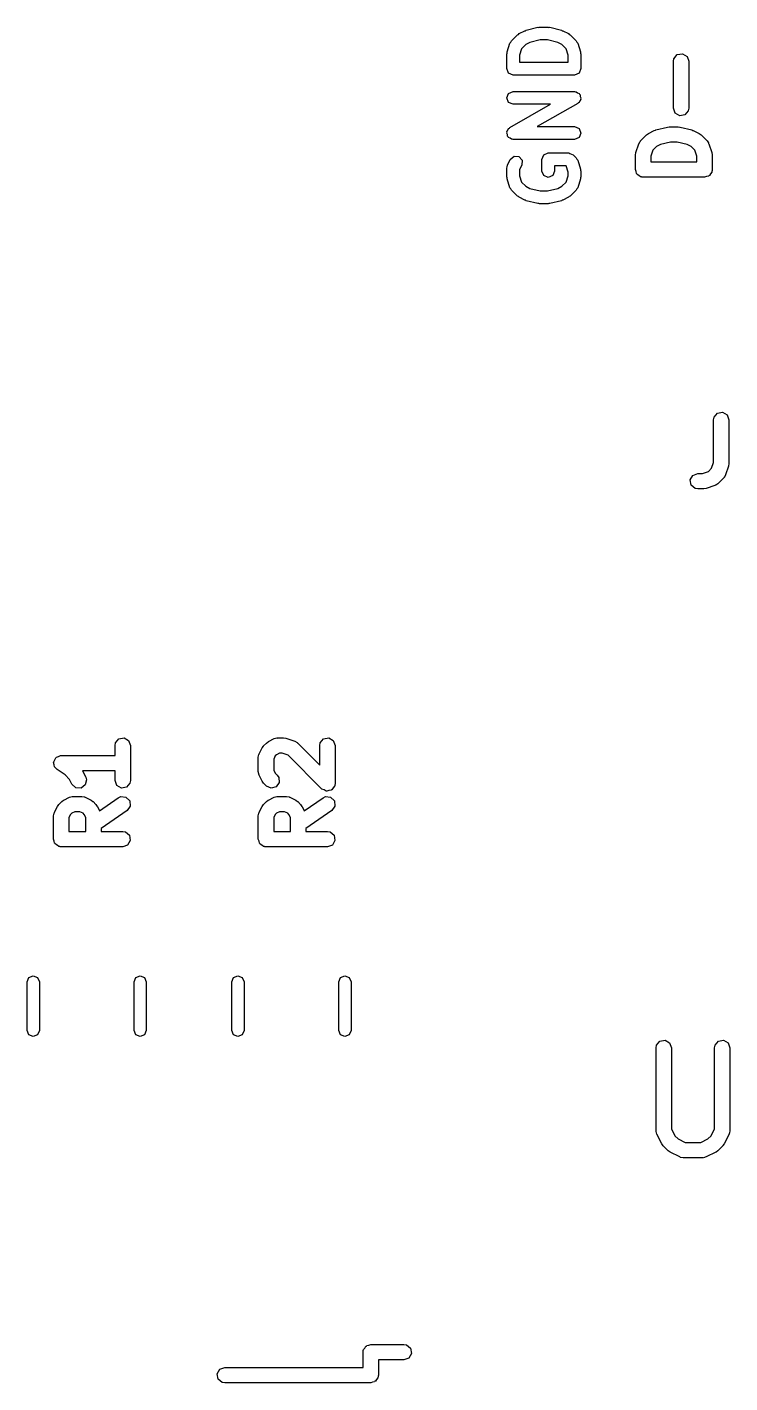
# Model space of a CAD drawing. Extents: x 83.3 to 116.6, y -116.7 to -83.3.
# Drawn here: x 93.02 to 99.88, y -96.67 to -83.44 of the extents above; entities that cross this region are included whole.
import ezdxf

# ---------------------------------------------------------------- set-up
doc = ezdxf.new("R2010")
doc.units = 0
doc.layers.add('BLACK', color=7, linetype='CONTINUOUS')

msp = doc.modelspace()

# ---------------------------------------------------------------- linework, layer by layer
at = {"layer": 'BLACK', "linetype": 'CONTINUOUS'}
for p, q in [((97.7508, -83.5701), (97.8079, -83.5129)), ((97.8079, -83.5129), (97.8175, -83.509)), ((97.8175, -83.509), (97.8242, -83.5012)), ((97.8242, -83.5012), (97.8813, -83.4727)), ((97.8813, -83.4727), (97.8884, -83.4722)), ((97.8884, -83.4722), (97.8941, -83.4679)), ((97.8941, -83.4679), (98.0084, -83.4394)), ((98.0084, -83.4394), (98.0162, -83.4405)), ((98.0162, -83.4405), (98.0236, -83.4375)), ((98.0236, -83.4375), (98.1093, -83.4375)), ((98.1093, -83.4375), (98.1166, -83.4405)), ((98.1166, -83.4405), (98.1244, -83.4394)), ((98.1244, -83.4394), (98.2387, -83.4679)), ((98.2387, -83.4679), (98.2444, -83.4722)), ((98.2444, -83.4722), (98.2515, -83.4727)), ((98.2515, -83.4727), (98.3087, -83.5012)), ((98.3087, -83.5012), (98.3154, -83.509)), ((98.3154, -83.509), (98.3249, -83.5129)), ((98.3249, -83.5129), (98.3821, -83.5701)), ((97.7071, -83.6802), (97.7357, -83.5945)), ((97.7357, -83.5945), (97.7452, -83.5835)), ((97.7452, -83.5835), (97.7508, -83.5701)), ((97.8496, -83.648), (97.8289, -83.7101)), ((97.8892, -83.6085), (97.8496, -83.648)), ((97.9311, -83.5875), (97.8892, -83.6085)), ((98.0313, -83.5625), (97.9311, -83.5875)), ((98.1016, -83.5625), (98.0313, -83.5625)), ((98.2018, -83.5875), (98.1016, -83.5625)), ((98.2437, -83.6085), (98.2018, -83.5875)), ((98.2832, -83.648), (98.2437, -83.6085)), ((98.3039, -83.7101), (98.2832, -83.648)), ((98.3821, -83.5701), (98.3876, -83.5835)), ((98.3876, -83.5835), (98.3971, -83.5945)), ((98.3971, -83.5945), (98.4257, -83.6802)), ((97.7039, -83.7), (97.7079, -83.6905)), ((97.7039, -83.8429), (97.7039, -83.7)), ((97.7079, -83.6905), (97.7071, -83.6802)), ((97.8289, -83.7101), (97.8289, -83.7804)), ((97.8289, -83.7804), (98.3039, -83.7804)), ((98.3039, -83.7804), (98.3039, -83.7101)), ((98.4257, -83.6802), (98.425, -83.6905)), ((98.425, -83.6905), (98.4289, -83.7)), ((98.4289, -83.7), (98.4289, -83.8429)), ((99.3329, -83.7714), (99.3374, -83.7458)), ((99.3329, -84.2286), (99.3329, -83.7714)), ((99.3374, -83.7458), (99.3704, -83.7065)), ((99.3704, -83.7065), (99.4209, -83.6976)), ((99.4209, -83.6976), (99.4653, -83.7232)), ((99.4653, -83.7232), (99.4829, -83.7714)), ((99.4829, -83.7714), (99.4829, -84.2286)), ((97.7222, -83.8871), (97.7039, -83.8429)), ((97.7664, -83.9054), (97.7222, -83.8871)), ((98.3664, -83.9054), (97.7664, -83.9054)), ((98.4106, -83.8871), (98.3664, -83.9054)), ((98.4289, -83.8429), (98.4106, -83.8871)), ((97.7039, -84.1286), (97.7222, -84.0844)), ((97.7222, -84.1728), (97.7039, -84.1286)), ((97.7222, -84.0844), (97.7664, -84.0661)), ((97.7664, -84.1911), (97.7222, -84.1728)), ((97.7664, -84.0661), (98.3664, -84.0661)), ((98.3974, -84.1828), (98.0018, -84.4089)), ((98.3664, -84.0661), (98.3744, -84.0694)), ((98.3744, -84.0694), (98.3829, -84.0683)), ((98.3829, -84.0683), (98.3957, -84.0782)), ((98.3957, -84.0782), (98.4106, -84.0844)), ((98.4027, -84.176), (98.3974, -84.1828)), ((98.4106, -84.1728), (98.4027, -84.176)), ((98.4106, -84.0844), (98.4139, -84.0923)), ((98.4168, -84.1578), (98.4106, -84.1728)), ((98.4139, -84.0923), (98.4207, -84.0976)), ((98.4267, -84.145), (98.4168, -84.1578)), ((98.4207, -84.0976), (98.4227, -84.1136)), ((98.4227, -84.1136), (98.4289, -84.1286)), ((98.4289, -84.1286), (98.4256, -84.1365)), ((98.4256, -84.1365), (98.4267, -84.145)), ((97.7354, -84.4172), (98.1311, -84.1911)), ((98.1311, -84.1911), (97.7664, -84.1911)), ((99.3504, -84.2768), (99.3329, -84.2286)), ((99.3948, -84.3024), (99.3504, -84.2768)), ((99.4454, -84.2935), (99.3948, -84.3024)), ((99.4783, -84.2542), (99.4454, -84.2935)), ((99.4829, -84.2286), (99.4783, -84.2542)), ((97.7061, -84.455), (97.716, -84.4422)), ((97.7072, -84.4635), (97.7061, -84.455)), ((97.716, -84.4422), (97.7222, -84.4272)), ((97.7222, -84.4272), (97.7302, -84.4239)), ((97.7302, -84.4239), (97.7354, -84.4172)), ((98.0018, -84.4089), (98.3664, -84.4089)), ((98.3664, -84.4089), (98.4106, -84.4272)), ((98.4106, -84.4272), (98.4289, -84.4714)), ((99.0886, -84.4758), (99.1457, -84.4472)), ((99.1457, -84.4472), (99.1582, -84.4435)), ((99.1582, -84.4435), (99.1611, -84.4415)), ((99.1611, -84.4415), (99.2754, -84.413)), ((99.2754, -84.413), (99.2903, -84.4119)), ((99.2903, -84.4119), (99.2936, -84.4107)), ((99.2936, -84.4107), (99.3793, -84.4107)), ((99.3793, -84.4107), (99.394, -84.4133)), ((99.394, -84.4133), (99.3975, -84.413)), ((99.3975, -84.413), (99.5118, -84.4415)), ((99.5118, -84.4415), (99.5236, -84.4468)), ((99.5236, -84.4468), (99.5271, -84.4472)), ((99.5271, -84.4472), (99.5843, -84.4758)), ((97.7039, -84.4714), (97.7072, -84.4635)), ((97.7101, -84.4864), (97.7039, -84.4714)), ((97.7122, -84.5024), (97.7101, -84.4864)), ((97.7189, -84.5077), (97.7122, -84.5024)), ((97.7222, -84.5156), (97.7189, -84.5077)), ((97.7372, -84.5218), (97.7222, -84.5156)), ((97.75, -84.5317), (97.7372, -84.5218)), ((97.7585, -84.5306), (97.75, -84.5317)), ((97.7664, -84.5339), (97.7585, -84.5306)), ((98.3664, -84.5339), (97.7664, -84.5339)), ((98.4106, -84.5156), (98.3664, -84.5339)), ((98.4289, -84.4714), (98.4106, -84.5156)), ((98.9653, -84.662), (98.9938, -84.5763)), ((98.9938, -84.5763), (99.0063, -84.5534)), ((99.0063, -84.5534), (99.0101, -84.551)), ((99.0101, -84.551), (99.012, -84.547)), ((99.012, -84.547), (99.0691, -84.4898)), ((99.0691, -84.4898), (99.0875, -84.477)), ((99.0875, -84.477), (99.0886, -84.4758)), ((99.2055, -84.585), (99.1666, -84.6045)), ((99.3028, -84.5607), (99.2055, -84.585)), ((99.3701, -84.5607), (99.3028, -84.5607)), ((99.4674, -84.585), (99.3701, -84.5607)), ((99.5063, -84.6045), (99.4674, -84.585)), ((99.5843, -84.4758), (99.6023, -84.4891)), ((99.6023, -84.4891), (99.6037, -84.4898)), ((99.6037, -84.4898), (99.6609, -84.547)), ((99.6609, -84.547), (99.6758, -84.5683)), ((99.6758, -84.5683), (99.6762, -84.5728)), ((99.6762, -84.5728), (99.679, -84.5763)), ((99.679, -84.5763), (99.7076, -84.662)), ((97.7391, -84.7292), (97.7752, -84.6978)), ((97.7752, -84.6978), (97.823, -84.7012)), ((97.823, -84.7012), (97.8543, -84.7374)), ((98.0468, -84.7286), (98.0651, -84.6844)), ((98.0651, -84.6844), (98.1093, -84.6661)), ((98.1093, -84.6661), (98.3093, -84.6661)), ((98.3093, -84.6661), (98.3207, -84.6708)), ((98.3207, -84.6708), (98.3535, -84.6844)), ((98.3535, -84.6844), (98.382, -84.7129)), ((98.382, -84.7129), (98.3876, -84.7264)), ((98.9614, -84.6857), (98.9653, -84.6636)), ((98.9614, -84.8286), (98.9614, -84.6857)), ((98.9653, -84.6636), (98.9653, -84.662)), ((99.1306, -84.6405), (99.1114, -84.6979)), ((99.1114, -84.6979), (99.1114, -84.7536)), ((99.1666, -84.6045), (99.1306, -84.6405)), ((99.5423, -84.6405), (99.5063, -84.6045)), ((99.5614, -84.6979), (99.5423, -84.6405)), ((99.5614, -84.7536), (99.5614, -84.6979)), ((99.7076, -84.662), (99.7109, -84.6842)), ((99.7109, -84.6842), (99.7114, -84.6857)), ((99.7114, -84.6857), (99.7114, -84.8286)), ((97.7039, -84.8143), (97.7095, -84.8008)), ((97.7039, -84.9), (97.7039, -84.8143)), ((97.7095, -84.8008), (97.7105, -84.7863)), ((97.7105, -84.7863), (97.7391, -84.7292)), ((97.8509, -84.7851), (97.8289, -84.829)), ((97.8289, -84.829), (97.8289, -84.8899)), ((97.8543, -84.7374), (97.8509, -84.7851)), ((98.0468, -84.8429), (98.0468, -84.7286)), ((98.0651, -84.8871), (98.0468, -84.8429)), ((98.1718, -84.8429), (98.1535, -84.8871)), ((98.2833, -84.7911), (98.1718, -84.7911)), ((98.1718, -84.7911), (98.1718, -84.8429)), ((98.3039, -84.853), (98.2833, -84.7911)), ((98.3876, -84.7264), (98.3971, -84.7374)), ((98.3971, -84.7374), (98.4257, -84.8231)), ((98.4257, -84.8231), (98.425, -84.8334)), ((98.425, -84.8334), (98.4289, -84.8429)), ((98.4289, -84.8429), (98.4289, -84.9)), ((98.9681, -84.8469), (98.9614, -84.8286)), ((98.9715, -84.8661), (98.9681, -84.8469)), ((99.1114, -84.7536), (99.5614, -84.7536)), ((99.7086, -84.8445), (99.7069, -84.8542)), ((99.7103, -84.8416), (99.7086, -84.8445)), ((99.7114, -84.8286), (99.7097, -84.8383)), ((99.7097, -84.8383), (99.7103, -84.8416)), ((97.7079, -84.9095), (97.7039, -84.9)), ((97.7071, -84.9198), (97.7079, -84.9095)), ((97.7357, -85.0055), (97.7071, -84.9198)), ((97.8289, -84.8899), (97.8496, -84.952)), ((97.8496, -84.952), (97.8892, -84.9915)), ((98.1093, -84.9054), (98.0651, -84.8871)), ((98.1535, -84.8871), (98.1093, -84.9054)), ((98.2437, -84.9915), (98.2832, -84.952)), ((98.2832, -84.952), (98.3039, -84.8899)), ((98.3039, -84.8899), (98.3039, -84.853)), ((98.4257, -84.9198), (98.3971, -85.0055)), ((98.4289, -84.9), (98.425, -84.9095)), ((98.425, -84.9095), (98.4257, -84.9198)), ((98.9767, -84.8704), (98.9715, -84.8661)), ((98.979, -84.8768), (98.9767, -84.8704)), ((98.9958, -84.8865), (98.979, -84.8768)), ((99.0108, -84.899), (98.9958, -84.8865)), ((99.0205, -84.9008), (99.0108, -84.899)), ((99.0234, -84.9024), (99.0205, -84.9008)), ((99.0267, -84.9019), (99.0234, -84.9024)), ((99.0364, -84.9036), (99.0267, -84.9019)), ((99.6364, -84.9036), (99.0364, -84.9036)), ((99.6547, -84.8969), (99.6364, -84.9036)), ((99.6739, -84.8935), (99.6547, -84.8969)), ((99.6783, -84.8883), (99.6739, -84.8935)), ((99.6846, -84.886), (99.6783, -84.8883)), ((99.6944, -84.8691), (99.6846, -84.886)), ((99.7069, -84.8542), (99.6944, -84.8691)), ((97.7452, -85.0165), (97.7357, -85.0055)), ((97.7508, -85.0299), (97.7452, -85.0165)), ((97.8079, -85.0871), (97.7508, -85.0299)), ((97.8175, -85.091), (97.8079, -85.0871)), ((97.8242, -85.0988), (97.8175, -85.091)), ((97.8813, -85.1273), (97.8242, -85.0988)), ((97.8892, -84.9915), (97.9311, -85.0125)), ((97.9311, -85.0125), (98.0313, -85.0375)), ((98.0313, -85.0375), (98.1016, -85.0375)), ((98.1016, -85.0375), (98.2018, -85.0125)), ((98.2018, -85.0125), (98.2437, -84.9915)), ((98.3087, -85.0988), (98.2515, -85.1273)), ((98.3154, -85.091), (98.3087, -85.0988)), ((98.3249, -85.0871), (98.3154, -85.091)), ((98.3821, -85.0299), (98.3249, -85.0871)), ((98.3876, -85.0165), (98.3821, -85.0299)), ((98.3971, -85.0055), (98.3876, -85.0165)), ((97.8884, -85.1278), (97.8813, -85.1273)), ((97.8941, -85.1321), (97.8884, -85.1278)), ((98.0084, -85.1606), (97.8941, -85.1321)), ((98.0162, -85.1595), (98.0084, -85.1606)), ((98.0236, -85.1625), (98.0162, -85.1595)), ((98.1093, -85.1625), (98.0236, -85.1625)), ((98.1166, -85.1595), (98.1093, -85.1625)), ((98.1244, -85.1606), (98.1166, -85.1595)), ((98.2387, -85.1321), (98.1244, -85.1606)), ((98.2444, -85.1278), (98.2387, -85.1321)), ((98.2515, -85.1273), (98.2444, -85.1278)), ((99.7295, -87.2458), (99.7625, -87.2065)), ((99.7625, -87.2065), (99.813, -87.1976)), ((99.813, -87.1976), (99.8575, -87.2232)), ((99.8575, -87.2232), (99.875, -87.2714)), ((99.725, -87.2714), (99.7295, -87.2458)), ((99.725, -87.6878), (99.725, -87.2714)), ((99.875, -87.2714), (99.875, -87.7)), ((99.6738, -87.7773), (99.7059, -87.7452)), ((99.7059, -87.7452), (99.725, -87.6878)), ((99.8712, -87.7237), (99.8426, -87.8094)), ((99.875, -87.7), (99.8711, -87.7221)), ((99.8711, -87.7221), (99.8712, -87.7237)), ((99.4976, -87.8584), (99.5232, -87.814)), ((99.5065, -87.9089), (99.4976, -87.8584)), ((99.5232, -87.814), (99.5714, -87.7964)), ((99.5714, -87.7964), (99.6164, -87.7964)), ((99.6164, -87.7964), (99.6738, -87.7773)), ((99.7673, -87.8959), (99.746, -87.9108)), ((99.8245, -87.8387), (99.7673, -87.8959)), ((99.8264, -87.8347), (99.8245, -87.8387)), ((99.8302, -87.8323), (99.8264, -87.8347)), ((99.8426, -87.8094), (99.8302, -87.8323)), ((99.5458, -87.9419), (99.5065, -87.9089)), ((99.5714, -87.9464), (99.5458, -87.9419)), ((99.6286, -87.9464), (99.5714, -87.9464)), ((99.6301, -87.9459), (99.6286, -87.9464)), ((99.6523, -87.9426), (99.6301, -87.9459)), ((99.738, -87.914), (99.6523, -87.9426)), ((99.7415, -87.9112), (99.738, -87.914)), ((99.746, -87.9108), (99.7415, -87.9112)), ((93.8813, -90.4263), (93.9143, -90.387)), ((93.9143, -90.387), (93.9648, -90.3781)), ((93.9648, -90.3781), (94.0092, -90.4038)), ((94.0092, -90.4038), (94.0268, -90.452)), ((95.3754, -90.4135), (95.4325, -90.3849)), ((95.4325, -90.3849), (95.4575, -90.3775)), ((95.4575, -90.3775), (95.4618, -90.3785)), ((95.4618, -90.3785), (95.4661, -90.377)), ((95.4661, -90.377), (95.5232, -90.377)), ((95.5232, -90.377), (95.5453, -90.3809)), ((95.5453, -90.3809), (95.5469, -90.3808)), ((95.5469, -90.3808), (95.6326, -90.4094)), ((95.6326, -90.4094), (95.6555, -90.4218)), ((95.8813, -90.4263), (95.9143, -90.387)), ((95.9143, -90.387), (95.9648, -90.3781)), ((95.9648, -90.3781), (96.0092, -90.4038)), ((96.0092, -90.4038), (96.0268, -90.452)), ((93.8768, -90.452), (93.8813, -90.4263)), ((93.8768, -90.5484), (93.8768, -90.452)), ((94.0268, -90.452), (94.0268, -90.7949)), ((95.2768, -90.5663), (95.2813, -90.5406)), ((95.2813, -90.5406), (95.2842, -90.5372)), ((95.2842, -90.5372), (95.2847, -90.5327)), ((95.2847, -90.5327), (95.3133, -90.4756)), ((95.3133, -90.4756), (95.3266, -90.4576)), ((95.3266, -90.4576), (95.3273, -90.4561)), ((95.3273, -90.4561), (95.3559, -90.4275)), ((95.3559, -90.4275), (95.3742, -90.4147)), ((95.3742, -90.4147), (95.3754, -90.4135)), ((95.4533, -90.5422), (95.442, -90.5536)), ((95.4838, -90.527), (95.4533, -90.5422)), ((95.511, -90.527), (95.4838, -90.527)), ((95.5684, -90.5461), (95.511, -90.527)), ((95.6555, -90.4218), (95.6579, -90.4256)), ((95.6579, -90.4256), (95.6619, -90.4275)), ((95.6619, -90.4275), (95.8768, -90.6424)), ((95.8768, -90.452), (95.8813, -90.4263)), ((95.8768, -90.6424), (95.8768, -90.452)), ((96.0268, -90.452), (96.0268, -90.8234)), ((93.2769, -90.6186), (93.2787, -90.6147)), ((93.283, -90.6395), (93.2769, -90.6186)), ((93.2779, -90.6104), (93.2888, -90.5916)), ((93.2787, -90.6147), (93.2779, -90.6104)), ((93.2868, -90.6609), (93.283, -90.6395)), ((93.2901, -90.6637), (93.2868, -90.6609)), ((93.2888, -90.5916), (93.2975, -90.5716)), ((93.2913, -90.6678), (93.2901, -90.6637)), ((93.3102, -90.6858), (93.2913, -90.6678)), ((93.2975, -90.5716), (93.3014, -90.5697)), ((93.3014, -90.5697), (93.3036, -90.566)), ((93.3036, -90.566), (93.324, -90.5585)), ((93.324, -90.5585), (93.3435, -90.5489)), ((93.3435, -90.5489), (93.3477, -90.5499)), ((93.3477, -90.5499), (93.3518, -90.5484)), ((93.3518, -90.5484), (93.8768, -90.5484)), ((95.2768, -90.7091), (95.2768, -90.5663)), ((95.442, -90.5536), (95.4268, -90.584)), ((95.4268, -90.584), (95.4268, -90.6914)), ((95.8987, -90.8765), (95.5684, -90.5461)), ((93.3897, -90.7389), (93.3102, -90.6858)), ((93.433, -90.7821), (93.3897, -90.7389)), ((93.4561, -90.8284), (93.433, -90.7821)), ((93.8768, -90.6984), (93.5573, -90.6984)), ((93.5573, -90.6984), (93.5605, -90.703)), ((93.5605, -90.703), (93.5617, -90.7042)), ((93.5617, -90.7042), (93.5903, -90.7613)), ((93.5977, -90.7863), (93.5858, -90.8362)), ((93.5903, -90.7613), (93.5977, -90.7863)), ((93.8768, -90.7949), (93.8768, -90.6984)), ((93.8943, -90.8431), (93.8768, -90.7949)), ((94.0268, -90.7949), (94.0222, -90.8205)), ((95.2783, -90.7134), (95.2768, -90.7091)), ((95.2773, -90.7177), (95.2783, -90.7134)), ((95.2847, -90.7427), (95.2773, -90.7177)), ((95.3133, -90.7998), (95.2847, -90.7427)), ((95.3144, -90.801), (95.3133, -90.7998)), ((95.3273, -90.8193), (95.3144, -90.801)), ((95.4268, -90.6914), (95.442, -90.7219)), ((95.442, -90.7219), (95.4619, -90.7418)), ((95.4619, -90.7418), (95.4769, -90.7632)), ((95.4769, -90.7632), (95.4814, -90.8143)), ((93.4934, -90.8637), (93.4561, -90.8284)), ((93.5446, -90.8667), (93.4934, -90.8637)), ((93.5858, -90.8362), (93.5446, -90.8667)), ((93.9387, -90.8687), (93.8943, -90.8431)), ((93.9893, -90.8598), (93.9387, -90.8687)), ((94.0222, -90.8205), (93.9893, -90.8598)), ((95.3559, -90.8479), (95.3273, -90.8193)), ((95.4024, -90.8696), (95.3559, -90.8479)), ((95.4519, -90.8563), (95.4024, -90.8696)), ((95.4814, -90.8143), (95.4519, -90.8563)), ((95.9192, -90.886), (95.8987, -90.8765)), ((95.9387, -90.8973), (95.9192, -90.886)), ((95.9421, -90.8967), (95.9387, -90.8973)), ((95.9452, -90.8981), (95.9421, -90.8967)), ((95.967, -90.8923), (95.9452, -90.8981)), ((95.9893, -90.8884), (95.967, -90.8923)), ((95.9915, -90.8858), (95.9893, -90.8884)), ((95.9948, -90.8849), (95.9915, -90.8858)), ((96.0077, -90.8664), (95.9948, -90.8849)), ((96.0222, -90.8491), (96.0077, -90.8664)), ((96.0231, -90.8445), (96.0222, -90.8491)), ((96.0242, -90.8428), (96.0231, -90.8445)), ((96.0268, -90.8234), (96.0239, -90.8396)), ((96.0239, -90.8396), (96.0242, -90.8428)), ((93.2847, -91.1042), (93.3133, -91.047)), ((93.3133, -91.047), (93.3266, -91.029)), ((93.3266, -91.029), (93.3273, -91.0275)), ((93.3273, -91.0275), (93.3559, -90.999)), ((93.3559, -90.999), (93.3742, -90.9861)), ((93.3742, -90.9861), (93.3754, -90.9849)), ((93.3754, -90.9849), (93.4325, -90.9563)), ((93.4325, -90.9563), (93.4575, -90.9489)), ((93.4575, -90.9489), (93.4618, -90.95)), ((93.4618, -90.95), (93.4661, -90.9484)), ((93.4661, -90.9484), (93.5518, -90.9484)), ((93.5518, -90.9484), (93.5774, -90.953)), ((93.5774, -90.953), (93.5809, -90.9558)), ((93.5809, -90.9558), (93.5853, -90.9563)), ((93.5853, -90.9563), (93.6425, -90.9849)), ((93.6425, -90.9849), (93.6605, -90.9983)), ((93.6605, -90.9983), (93.6619, -90.999)), ((93.6619, -90.999), (93.6905, -91.0275)), ((93.6905, -91.0275), (93.7034, -91.0459)), ((93.7034, -91.0459), (93.7046, -91.047)), ((93.7046, -91.047), (93.726, -91.0899)), ((93.726, -91.0899), (93.9088, -90.962)), ((93.9088, -90.962), (93.9324, -90.951)), ((93.9324, -90.951), (93.9835, -90.9555)), ((93.9835, -90.9555), (94.0197, -90.9917)), ((94.0242, -91.0429), (93.9948, -91.0849)), ((94.0197, -90.9917), (94.0242, -91.0429)), ((95.2847, -91.1042), (95.3133, -91.047)), ((95.3133, -91.047), (95.3266, -91.029)), ((95.3266, -91.029), (95.3273, -91.0275)), ((95.3273, -91.0275), (95.3559, -90.999)), ((95.3559, -90.999), (95.3742, -90.9861)), ((95.3742, -90.9861), (95.3754, -90.9849)), ((95.3754, -90.9849), (95.4325, -90.9563)), ((95.4325, -90.9563), (95.4575, -90.9489)), ((95.4575, -90.9489), (95.4618, -90.95)), ((95.4618, -90.95), (95.4661, -90.9484)), ((95.4661, -90.9484), (95.5518, -90.9484)), ((95.5518, -90.9484), (95.5774, -90.953)), ((95.5774, -90.953), (95.5809, -90.9558)), ((95.5809, -90.9558), (95.5853, -90.9563)), ((95.5853, -90.9563), (95.6425, -90.9849)), ((95.6425, -90.9849), (95.6605, -90.9983)), ((95.6605, -90.9983), (95.6619, -90.999)), ((95.6619, -90.999), (95.6905, -91.0275)), ((95.6905, -91.0275), (95.7034, -91.0459)), ((95.7034, -91.0459), (95.7046, -91.047)), ((95.7046, -91.047), (95.726, -91.0899)), ((95.726, -91.0899), (95.9088, -90.962)), ((95.9088, -90.962), (95.9324, -90.951)), ((95.9324, -90.951), (95.9835, -90.9555)), ((95.9835, -90.9555), (96.0197, -90.9917)), ((96.0242, -91.0429), (95.9948, -91.0849)), ((96.0197, -90.9917), (96.0242, -91.0429)), ((93.2768, -91.1377), (93.2813, -91.1121)), ((93.2768, -91.3663), (93.2768, -91.1377)), ((93.2813, -91.1121), (93.2842, -91.1086)), ((93.2842, -91.1086), (93.2847, -91.1042)), ((93.442, -91.125), (93.4268, -91.1554)), ((93.4268, -91.1554), (93.4268, -91.2913)), ((93.4533, -91.1136), (93.442, -91.125)), ((93.4838, -91.0984), (93.4533, -91.1136)), ((93.5341, -91.0984), (93.4838, -91.0984)), ((93.5645, -91.1136), (93.5341, -91.0984)), ((93.5758, -91.125), (93.5645, -91.1136)), ((93.5911, -91.1554), (93.5758, -91.125)), ((93.5911, -91.2913), (93.5911, -91.1554)), ((93.9948, -91.0849), (93.7411, -91.2625)), ((95.2768, -91.1377), (95.2813, -91.1121)), ((95.2768, -91.3663), (95.2768, -91.1377)), ((95.2813, -91.1121), (95.2842, -91.1086)), ((95.2842, -91.1086), (95.2847, -91.1042)), ((95.442, -91.125), (95.4268, -91.1554)), ((95.4268, -91.1554), (95.4268, -91.2913)), ((95.4533, -91.1136), (95.442, -91.125)), ((95.4838, -91.0984), (95.4533, -91.1136)), ((95.5341, -91.0984), (95.4838, -91.0984)), ((95.5645, -91.1136), (95.5341, -91.0984)), ((95.5758, -91.125), (95.5645, -91.1136)), ((95.5911, -91.1554), (95.5758, -91.125)), ((95.5911, -91.2913), (95.5911, -91.1554)), ((95.9948, -91.0849), (95.7411, -91.2625)), ((93.4268, -91.2913), (93.5911, -91.2913)), ((93.7411, -91.2625), (93.7411, -91.2913)), ((93.7411, -91.2913), (93.9518, -91.2913)), ((93.9518, -91.2913), (93.9774, -91.2958)), ((93.9774, -91.2958), (94.0167, -91.3288)), ((94.0167, -91.3288), (94.0256, -91.3793)), ((95.4268, -91.2913), (95.5911, -91.2913)), ((95.7411, -91.2625), (95.7411, -91.2913)), ((95.7411, -91.2913), (95.9518, -91.2913)), ((95.9518, -91.2913), (95.9774, -91.2958)), ((95.9774, -91.2958), (96.0167, -91.3288)), ((96.0167, -91.3288), (96.0256, -91.3793)), ((93.2834, -91.3846), (93.2768, -91.3663)), ((93.2868, -91.4038), (93.2834, -91.3846)), ((93.292, -91.4081), (93.2868, -91.4038)), ((93.2943, -91.4145), (93.292, -91.4081)), ((93.3112, -91.4242), (93.2943, -91.4145)), ((93.3261, -91.4368), (93.3112, -91.4242)), ((93.3359, -91.4385), (93.3261, -91.4368)), ((93.3387, -91.4401), (93.3359, -91.4385)), ((93.342, -91.4396), (93.3387, -91.4401)), ((93.3518, -91.4413), (93.342, -91.4396)), ((93.9518, -91.4413), (93.3518, -91.4413)), ((94, -91.4237), (93.9518, -91.4413)), ((94.0256, -91.3793), (94, -91.4237)), ((95.2834, -91.3846), (95.2768, -91.3663)), ((95.2868, -91.4038), (95.2834, -91.3846)), ((95.292, -91.4081), (95.2868, -91.4038)), ((95.2943, -91.4145), (95.292, -91.4081)), ((95.3112, -91.4242), (95.2943, -91.4145)), ((95.3261, -91.4368), (95.3112, -91.4242)), ((95.3359, -91.4385), (95.3261, -91.4368)), ((95.3387, -91.4401), (95.3359, -91.4385)), ((95.342, -91.4396), (95.3387, -91.4401)), ((95.3518, -91.4413), (95.342, -91.4396)), ((95.9518, -91.4413), (95.3518, -91.4413)), ((96, -91.4237), (95.9518, -91.4413)), ((96.0256, -91.3793), (96, -91.4237)), ((93.0175, -92.7599), (93.0351, -92.7175)), ((93.0175, -93.2344), (93.0175, -92.7599)), ((93.0351, -92.7175), (93.0775, -92.6999)), ((93.0775, -92.6999), (93.1199, -92.7175)), ((93.1199, -92.7175), (93.1375, -92.7599)), ((93.1375, -92.7599), (93.1375, -93.2344)), ((94.0625, -92.7599), (94.0801, -92.7175)), ((94.0625, -93.2344), (94.0625, -92.7599)), ((94.0801, -92.7175), (94.1225, -92.6999)), ((94.1225, -92.6999), (94.1649, -92.7175)), ((94.1649, -92.7175), (94.1825, -92.7599)), ((94.1825, -92.7599), (94.1825, -93.2344)), ((95.0175, -92.7599), (95.0351, -92.7175)), ((95.0175, -93.2344), (95.0175, -92.7599)), ((95.0351, -92.7175), (95.0775, -92.6999)), ((95.0775, -92.6999), (95.1199, -92.7175)), ((95.1199, -92.7175), (95.1375, -92.7599)), ((95.1375, -92.7599), (95.1375, -93.2344)), ((96.0625, -92.7599), (96.0801, -92.7175)), ((96.0625, -93.2344), (96.0625, -92.7599)), ((96.0801, -92.7175), (96.1225, -92.6999)), ((96.1225, -92.6999), (96.1649, -92.7175)), ((96.1649, -92.7175), (96.1825, -92.7599)), ((96.1825, -92.7599), (96.1825, -93.2344)), ((93.0351, -93.2768), (93.0175, -93.2344)), ((93.0775, -93.2944), (93.0351, -93.2768)), ((93.1199, -93.2768), (93.0775, -93.2944)), ((93.1375, -93.2344), (93.1199, -93.2768)), ((94.0801, -93.2768), (94.0625, -93.2344)), ((94.1225, -93.2944), (94.0801, -93.2768)), ((94.1649, -93.2768), (94.1225, -93.2944)), ((94.1825, -93.2344), (94.1649, -93.2768)), ((95.0351, -93.2768), (95.0175, -93.2344)), ((95.0775, -93.2944), (95.0351, -93.2768)), ((95.1199, -93.2768), (95.0775, -93.2944)), ((95.1375, -93.2344), (95.1199, -93.2768)), ((96.0801, -93.2768), (96.0625, -93.2344)), ((96.1225, -93.2944), (96.0801, -93.2768)), ((96.1649, -93.2768), (96.1225, -93.2944)), ((96.1825, -93.2344), (96.1649, -93.2768)), ((99.1631, -93.4024), (99.1676, -93.3767)), ((99.1631, -94.2119), (99.1631, -93.4024)), ((99.1676, -93.3767), (99.2006, -93.3374)), ((99.2006, -93.3374), (99.2511, -93.3285)), ((99.2511, -93.3285), (99.2955, -93.3542)), ((99.2955, -93.3542), (99.3131, -93.4024)), ((99.3131, -93.4024), (99.3131, -94.1942)), ((99.7345, -93.4024), (99.739, -93.3767)), ((99.7345, -94.1942), (99.7345, -93.4024)), ((99.739, -93.3767), (99.772, -93.3374)), ((99.772, -93.3374), (99.8225, -93.3285)), ((99.8225, -93.3285), (99.867, -93.3542)), ((99.867, -93.3542), (99.8845, -93.4024)), ((99.8845, -93.4024), (99.8845, -94.2119)), ((99.1646, -94.2161), (99.1631, -94.2119)), ((99.1636, -94.2205), (99.1646, -94.2161)), ((99.171, -94.2454), (99.1636, -94.2205)), ((99.2186, -94.3407), (99.171, -94.2454)), ((99.3131, -94.1942), (99.3474, -94.2627)), ((99.7003, -94.2627), (99.7345, -94.1942)), ((99.8766, -94.2454), (99.829, -94.3407)), ((99.8771, -94.241), (99.8766, -94.2454)), ((99.88, -94.2376), (99.8771, -94.241)), ((99.8845, -94.2119), (99.88, -94.2376)), ((99.2198, -94.3418), (99.2186, -94.3407)), ((99.2327, -94.3602), (99.2198, -94.3418)), ((99.2803, -94.4078), (99.2327, -94.3602)), ((99.3474, -94.2627), (99.3778, -94.2931)), ((99.3778, -94.2931), (99.4463, -94.3274)), ((99.4463, -94.3274), (99.6013, -94.3274)), ((99.6013, -94.3274), (99.6699, -94.2931)), ((99.6699, -94.2931), (99.7003, -94.2627)), ((99.8149, -94.3602), (99.7673, -94.4078)), ((99.8156, -94.3587), (99.8149, -94.3602)), ((99.829, -94.3407), (99.8156, -94.3587)), ((99.2818, -94.4085), (99.2803, -94.4078)), ((99.2998, -94.4218), (99.2818, -94.4085)), ((99.395, -94.4695), (99.2998, -94.4218)), ((99.3995, -94.47), (99.395, -94.4695)), ((99.4029, -94.4729), (99.3995, -94.47)), ((99.4286, -94.4774), (99.4029, -94.4729)), ((99.619, -94.4774), (99.4286, -94.4774)), ((99.6233, -94.4758), (99.619, -94.4774)), ((99.6276, -94.4769), (99.6233, -94.4758)), ((99.6526, -94.4695), (99.6276, -94.4769)), ((99.7478, -94.4218), (99.6526, -94.4695)), ((99.749, -94.4207), (99.7478, -94.4218)), ((99.7673, -94.4078), (99.749, -94.4207)), ((96.3, -96.375), (96.3017, -96.3653)), ((96.3011, -96.362), (96.3028, -96.3591)), ((96.3017, -96.3653), (96.3011, -96.362)), ((96.3028, -96.3591), (96.3045, -96.3493)), ((96.3045, -96.3493), (96.317, -96.3344)), ((96.317, -96.3344), (96.3268, -96.3175)), ((96.3268, -96.3175), (96.3331, -96.3152)), ((96.3331, -96.3152), (96.3375, -96.31)), ((96.3375, -96.31), (96.3567, -96.3067)), ((96.3567, -96.3067), (96.375, -96.3)), ((96.375, -96.3), (96.7, -96.3)), ((96.7, -96.3), (96.7257, -96.3045)), ((96.7257, -96.3045), (96.765, -96.3375)), ((96.765, -96.3375), (96.7739, -96.388)), ((96.3, -96.525), (96.3, -96.375)), ((96.7, -96.45), (96.45, -96.45)), ((96.45, -96.45), (96.45, -96.6)), ((96.7482, -96.4325), (96.7, -96.45)), ((96.7739, -96.388), (96.7482, -96.4325)), ((94.8761, -96.587), (94.9018, -96.5425)), ((94.885, -96.6375), (94.8761, -96.587)), ((94.9018, -96.5425), (94.95, -96.525)), ((94.95, -96.525), (96.3, -96.525)), ((96.4455, -96.6257), (96.433, -96.6406)), ((96.4472, -96.6159), (96.4455, -96.6257)), ((96.4489, -96.613), (96.4472, -96.6159)), ((96.45, -96.6), (96.4483, -96.6097)), ((96.4483, -96.6097), (96.4489, -96.613)), ((94.9243, -96.6705), (94.885, -96.6375)), ((94.95, -96.675), (94.9243, -96.6705)), ((96.375, -96.675), (94.95, -96.675)), ((96.3933, -96.6683), (96.375, -96.675)), ((96.4125, -96.665), (96.3933, -96.6683)), ((96.4168, -96.6598), (96.4125, -96.665)), ((96.4232, -96.6575), (96.4168, -96.6598)), ((96.433, -96.6406), (96.4232, -96.6575))]:
    msp.add_line(p, q, dxfattribs=at)

doc.saveas('drawing.dxf')
